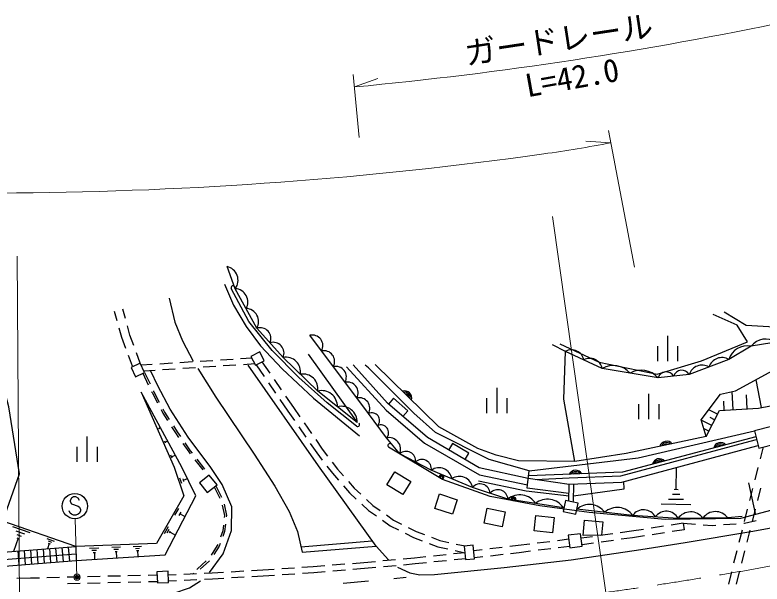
# Model space of a CAD drawing. Units: millimetres at full size, sheet at 1:1000; details may follow other scales. Extents: x 40000 to 680000, y 20000 to 380000.
# Drawn here: x 230712 to 289692, y 291810 to 336777 of the extents above; entities that cross this region are included whole.
import ezdxf
from ezdxf.enums import TextEntityAlignment as Align

# ---------------------------------------------------------------- set-up
doc = ezdxf.new("R2010")
doc.units = ezdxf.units.MM
doc.header["$LTSCALE"] = 1000
doc.header["$PDMODE"] = 32
doc.header["$PDSIZE"] = 500
doc.linetypes.add('CHAIN', pattern=[18.5, 12, -1.5, 3.5, -1.5])
for name, color, linetype, lineweight in [('M-BGD', 7, 'Continuous', 25), ('M-BMK', 2, 'Continuous', 13), ('M-STR-HTXT', 7, 'Continuous', 13), ('M-STR-STRC', 7, 'Continuous', 25)]:
    doc.layers.add(name, color=color, linetype=linetype, lineweight=lineweight)
doc.styles.add('ＭＳ ゴシック', font='')
doc.styles.get('ＭＳ ゴシック').set_extended_font_data('MS Gothic')

msp = doc.modelspace()

# ---------------------------------------------------------------- linework, layer by layer
at = {"layer": 'M-BGD'}
for p, q in [((238785, 312607), (238580, 313354)), ((239428, 312798), (239226, 313532)), ((239150, 311281), (238944, 312028)), ((239788, 311486), (239587, 312219)), ((240095, 310652), (239788, 311486)), ((282226, 311413), (282226, 309413)), ((239461, 310434), (239150, 311281)), ((281426, 310613), (281426, 309413)), ((283026, 310613), (283026, 309413)), ((239980, 309023), (239668, 309871)), ((240609, 309255), (240302, 310089)), ((248530, 309624), (249403, 309680)), ((253870, 309982), (257732, 304576)), ((240671, 309123), (241544, 309179)), ((242143, 309217), (243141, 309280)), ((243740, 309319), (244738, 309382)), ((245336, 309421), (246334, 309484)), ((246933, 309522), (247931, 309586)), ((247158, 309066), (248156, 309130)), ((248755, 309168), (249639, 309224)), ((249747, 309124), (250381, 308206)), ((250213, 309365), (250828, 308474)), ((240885, 308666), (241769, 308722)), ((240952, 308524), (241376, 307618)), ((242368, 308760), (243366, 308824)), ((243965, 308862), (244963, 308926)), ((245561, 308964), (246559, 309028)), ((240816, 308460), (241241, 307555)), ((251168, 307980), (251736, 307156)), ((289639, 305756), (289226, 307950)), ((250721, 307712), (251289, 306888)), ((268743, 307302), (268743, 305302)), ((241495, 307011), (241532, 306934)), ((241532, 306934), (241963, 306128)), ((241631, 307075), (241666, 307001)), ((241666, 307001), (242099, 306191)), ((280737, 306834), (280737, 304834)), ((287415, 305591), (287329, 307010)), ((288529, 305659), (288461, 306773)), ((251629, 306394), (252262, 305476)), ((252076, 306662), (252690, 305771)), ((260595, 306487), (260202, 306033)), ((261729, 305506), (260595, 306487)), ((267943, 306502), (267943, 305302)), ((269543, 306502), (269543, 305302)), ((286706, 305548), (286663, 306258)), ((242246, 305599), (242393, 305323)), ((242382, 305662), (242523, 305398)), ((252690, 305771), (253202, 305031)), ((279937, 306034), (279937, 304834)), ((281537, 306034), (281537, 304834)), ((286177, 305229), (285478, 305587)), ((242393, 305323), (242762, 304743)), ((242523, 305398), (242899, 304807)), ((252262, 305476), (252778, 304730)), ((261337, 305052), (261729, 305506)), ((285948, 304784), (285599, 304963)), ((253544, 304537), (254112, 303715)), ((285720, 304339), (284896, 304762)), ((242116, 304065), (242077, 304154)), ((242096, 304110), (242207, 304158)), ((243084, 304237), (243384, 303764)), ((243221, 304301), (243509, 303847)), ((243384, 303764), (243636, 303403)), ((243509, 303847), (243773, 303467)), ((253119, 304237), (253688, 303414)), ((285492, 303894), (285080, 304106)), ((236391, 303462), (236391, 301462)), ((254454, 303221), (254966, 302481)), ((235591, 302662), (235591, 301462)), ((237191, 302662), (237191, 301462)), ((242603, 302951), (242532, 303112)), ((242567, 303031), (242769, 303120)), ((243978, 302910), (244431, 302257)), ((244116, 302975), (244552, 302346)), ((254029, 302921), (254545, 302176)), ((265252, 302919), (264950, 302401)), ((266548, 302163), (265252, 302919)), ((289774, 302642), (289535, 301699)), ((243125, 301754), (243020, 301995)), ((243073, 301875), (243373, 302006)), ((244431, 302257), (244557, 302095)), ((244552, 302346), (244696, 302161)), ((254545, 302176), (254975, 301610)), ((254966, 302481), (255387, 301927)), ((266245, 301645), (266548, 302163)), ((244925, 301621), (245539, 300832)), ((245064, 301687), (245678, 300897)), ((255750, 301450), (256170, 300896)), ((255338, 301132), (255768, 300566)), ((256170, 300896), (256638, 300365)), ((282913, 299269), (282936, 301025)), ((289363, 301020), (289117, 300051)), ((245907, 300358), (245926, 300333)), ((255768, 300566), (256250, 300019)), ((271806, 300066), (274459, 300206)), ((243876, 299747), (243732, 300168)), ((244051, 299924), (243979, 300135)), ((244015, 300030), (244331, 300138)), ((257034, 299915), (257501, 299384)), ((271146, 299388), (271175, 299654)), ((274463, 299672), (271229, 300151)), ((274438, 298365), (274463, 299672)), ((274808, 298358), (274833, 299665)), ((278807, 299347), (278785, 299904)), ((289180, 297380), (288650, 299820)), ((246440, 299501), (246892, 298609)), ((246574, 299569), (247026, 298677)), ((256646, 299569), (257128, 299021)), ((257501, 299384), (258012, 298909)), ((274444, 298962), (271146, 299388)), ((274816, 298787), (278807, 299347)), ((283059, 299267), (282766, 299271)), ((288946, 299373), (288700, 298403)), ((289565, 299376), (289320, 298407)), ((257128, 299021), (257662, 298525)), ((258452, 298501), (258963, 298025)), ((283487, 298481), (282317, 298497)), ((283200, 298875), (282615, 298883)), ((247078, 298044), (247254, 297224)), ((247217, 298113), (247406, 297231)), ((258101, 298116), (258635, 297620)), ((258963, 298025), (259540, 297620)), ((284067, 298083), (281727, 298115)), ((243346, 297256), (243639, 297768)), ((243675, 297237), (243822, 297493)), ((243748, 297365), (244132, 297145)), ((258635, 297620), (259243, 297194)), ((260032, 297275), (260609, 296870)), ((288528, 297725), (288283, 296755)), ((289148, 297729), (288903, 296759)), ((247254, 297224), (247236, 297063)), ((247406, 297231), (247395, 297134)), ((259734, 296849), (260342, 296423)), ((260609, 296870), (261231, 296556)), ((288315, 296623), (289217, 296831)), ((230509, 296355), (231885, 295876)), ((242511, 295803), (242834, 296364)), ((242732, 295862), (242893, 296143)), ((247168, 296467), (247116, 296004)), ((247327, 296538), (247263, 295969)), ((260342, 296423), (260992, 296095)), ((261767, 296286), (262389, 295973)), ((280334, 296133), (279390, 295988)), ((281916, 296376), (280927, 296224)), ((283453, 296612), (282509, 296467)), ((283531, 296098), (282586, 295952)), ((283453, 296612), (283531, 296098)), ((283453, 296612), (283531, 296098)), ((283453, 296612), (284450, 296541)), ((285049, 296499), (285750, 296449)), ((285750, 296449), (286046, 296469)), ((286645, 296510), (287643, 296577)), ((288241, 296618), (288315, 296623)), ((288731, 296081), (288485, 295111)), ((230773, 296006), (231461, 295766)), ((230865, 295717), (231209, 295597)), ((242913, 295852), (242994, 295992)), ((242953, 295922), (243374, 295681)), ((247116, 296004), (246929, 295504)), ((247263, 295969), (247113, 295568)), ((261528, 295825), (262178, 295497)), ((262178, 295497), (262860, 295234)), ((262389, 295973), (263040, 295722)), ((263600, 295506), (264252, 295256)), ((276315, 295554), (275418, 295427)), ((277899, 295778), (276909, 295638)), ((279390, 295988), (278494, 295861)), ((280412, 295619), (279466, 295474)), ((281993, 295861), (281005, 295710)), ((288111, 296077), (287865, 295107)), ((230957, 295427), (230598, 294395)), ((230871, 295457), (231043, 295397)), ((233233, 295406), (233801, 295209)), ((233418, 295024), (233270, 294598)), ((233326, 295215), (233610, 295116)), ((233347, 295048), (233489, 294999)), ((246718, 294942), (246687, 294859)), ((246902, 295007), (246822, 294792)), ((253292, 294764), (258919, 295224)), ((263420, 295019), (264102, 294756)), ((264252, 295256), (264956, 295102)), ((265542, 294974), (266246, 294820)), ((271348, 294960), (270451, 294847)), ((272935, 295159), (271943, 295035)), ((274428, 295347), (273531, 295234)), ((276386, 295039), (275485, 294912)), ((277971, 295262), (276981, 295123)), ((279466, 295474), (278565, 295346)), ((231046, 293324), (230962, 294423)), ((231545, 293362), (231460, 294461)), ((232043, 293401), (231959, 294499)), ((232542, 293439), (232458, 294536)), ((233040, 293477), (232956, 294574)), ((233539, 293515), (233455, 294612)), ((234037, 293553), (233953, 294650)), ((234536, 293591), (234452, 294687)), ((235034, 293630), (234950, 294725)), ((236602, 294658), (237331, 294685)), ((236791, 294483), (237155, 294496)), ((236889, 294304), (237071, 294310)), ((238348, 294723), (239041, 294748)), ((238528, 294556), (238874, 294569)), ((238621, 294386), (238794, 294392)), ((238707, 294389), (238727, 293870)), ((240058, 294786), (240715, 294810)), ((240228, 294627), (240557, 294640)), ((240317, 294466), (240481, 294472)), ((240399, 294469), (240417, 293977)), ((246687, 294859), (246198, 294090)), ((246822, 294792), (246408, 294141)), ((264102, 294756), (264873, 294588)), ((265459, 294460), (266231, 294291)), ((267597, 294512), (266929, 294433)), ((269186, 294698), (268193, 294582)), ((270451, 294847), (269782, 294768)), ((271418, 294404), (270518, 294291)), ((273005, 294603), (272013, 294479)), ((274500, 294791), (273601, 294678)), ((287694, 294429), (287448, 293459)), ((288314, 294433), (288068, 293463)), ((235528, 294169), (229832, 293733)), ((236980, 294307), (237000, 293760)), ((260757, 293725), (259761, 293633)), ((262257, 293864), (261354, 293781)), ((263151, 293958), (262257, 293864)), ((264742, 294126), (263747, 294021)), ((266231, 294284), (265338, 294189)), ((266278, 293816), (265385, 293722)), ((267659, 293955), (266984, 293876)), ((269248, 294142), (268255, 294025)), ((270518, 294291), (269844, 294212)), ((245816, 293635), (245133, 293012)), ((246062, 293656), (245323, 292982)), ((254267, 293168), (253371, 293108)), ((255167, 293242), (254267, 293168)), ((256762, 293372), (255765, 293291)), ((258261, 293495), (257360, 293421)), ((259164, 293578), (258261, 293495)), ((260801, 293257), (259805, 293165)), ((262304, 293396), (261398, 293313)), ((263197, 293491), (262304, 293396)), ((264788, 293659), (263793, 293554)), ((245050, 292616), (244051, 292565)), ((244824, 292652), (244734, 292597)), ((245133, 293012), (245068, 292973)), ((246281, 292678), (245649, 292646)), ((247182, 292728), (246281, 292678)), ((248780, 292817), (247782, 292762)), ((250281, 292901), (249379, 292851)), ((251176, 292961), (250281, 292901)), ((252773, 293068), (251775, 293001)), ((252804, 292599), (251807, 292532)), ((254301, 292699), (253403, 292639)), ((255205, 292773), (254301, 292699)), ((256800, 292904), (255803, 292822)), ((258302, 293027), (257398, 292953)), ((259207, 293110), (258302, 293027)), ((287276, 292781), (287031, 291811)), ((287896, 292785), (287651, 291815)), ((231938, 292272), (230849, 292263)), ((232638, 292289), (231938, 292272)), ((234238, 292328), (233238, 292304)), ((235837, 292368), (234838, 292343)), ((237437, 292407), (236437, 292382)), ((239036, 292446), (238037, 292422)), ((240636, 292485), (239636, 292461)), ((240651, 291966), (239651, 291941)), ((241936, 292517), (241236, 292500)), ((241958, 291998), (241251, 291980)), ((243452, 292534), (242820, 292502)), ((243474, 292065), (242840, 292033)), ((245072, 292146), (244073, 292095)), ((246306, 292209), (245671, 292176)), ((247209, 292259), (246306, 292209)), ((248807, 292348), (247808, 292292)), ((250310, 292432), (249406, 292381)), ((251208, 292492), (250310, 292432)), ((235852, 291848), (234853, 291823)), ((237452, 291887), (236452, 291863)), ((239051, 291926), (238052, 291902))]:
    msp.add_line(p, q, dxfattribs=at)
for points in [[(257732, 304576), (254611, 307049), (251882, 309715), (249803, 312026), (248109, 315145), (247467, 316899)], [(297745, 316332), (293539, 311518), (292745, 311231), (288830, 310594), (287067, 309561), (283940, 308366), (281479, 308111), (277066, 308850), (274176, 310198), (273146, 310701)], [(286692, 313313), (288437, 312277), (292434, 312030), (294163, 312680), (297064, 316138)], [(247257, 315507), (247969, 313846), (248963, 312173), (250104, 310644), (251815, 308824), (254282, 306491), (257919, 303517)], [(273732, 310789), (276830, 309334), (281420, 308403), (284911, 309435), (288543, 310941), (287723, 312257), (285834, 313102)], [(274005, 297833), (269630, 298523), (266826, 299440), (263579, 300801), (261084, 302092), (260046, 303358), (258620, 305278), (253992, 311465)], [(285272, 303466), (284886, 304798), (286407, 306826), (287605, 307065), (294021, 310567), (292745, 311231)], [(274914, 301507), (274030, 306426), (274176, 310198)], [(271229, 300151), (267360, 300995), (263268, 303382), (260114, 306110), (257414, 309122)], [(271175, 299654), (271294, 300753), (268136, 301649), (263917, 303787), (262207, 305324), (258619, 308892), (258366, 309098)], [(285272, 303466), (278953, 302121), (274914, 301507), (270473, 301540), (268692, 301988), (267259, 302524), (264178, 304229), (259143, 309168)], [(256873, 308964), (260019, 305555), (263043, 302945), (267390, 300450), (271175, 299654)], [(285272, 303466), (286329, 305525), (289404, 305712), (292001, 306201), (294160, 308014), (297694, 308260), (298651, 308536)], [(235523, 294768), (229760, 296775), (231081, 300520), (230242, 305803), (229736, 307720)], [(235533, 293668), (242563, 294112), (244982, 298786), (243898, 301038), (240687, 306961), (243276, 301035), (244049, 298782), (241879, 295003), (235523, 294768)], [(271294, 300753), (279910, 301788), (289085, 303913)], [(289202, 303446), (278682, 300647), (271250, 300349)], [(274459, 300206), (278534, 300354), (289148, 303219), (289253, 303243)], [(274477, 299706), (278609, 299856), (289268, 302734), (289374, 302758)], [(274465, 298744), (271061, 299152), (267316, 299946)], [(288134, 297153), (286987, 297049), (283059, 296997), (279475, 297240), (275068, 297717)], [(155278, 293906), (173388, 293889), (193384, 293999), (215292, 294220), (229773, 294333), (235523, 294768), (235533, 293668)], [(155715, 292839), (173541, 292821), (193327, 292957), (215368, 293114), (229881, 293235), (235533, 293668)]]:
    msp.add_lwpolyline(points, dxfattribs=at)
for points in [[(249702, 309101), (250395, 309459), (250037, 310152), (249344, 309794)], [(240609, 309255), (239878, 308912), (240221, 308181), (240952, 308524)], [(290783, 302895), (290444, 304253), (289085, 303913), (289425, 302555)], [(246045, 300425), (245280, 299806), (245899, 299041), (246664, 299660)], [(261327, 298884), (260067, 299660), (260694, 300679), (261954, 299903)], [(265242, 297324), (263850, 297782), (264226, 298928), (265619, 298470)], [(274169, 298420), (273988, 297534), (274992, 297329), (275173, 298214)], [(269187, 296342), (267756, 296617), (267984, 297805), (269416, 297530)], [(273141, 295859), (271689, 296024), (271826, 297226), (273277, 297061)], [(277129, 296727), (277029, 295673), (275571, 295655), (275682, 296858)], [(275499, 294806), (275371, 295790), (274387, 295662), (274515, 294678)], [(266285, 293746), (266990, 293816), (266884, 294883), (266179, 294813)], [(242844, 291941), (242807, 292823), (241925, 292786), (241962, 291904)]]:
    msp.add_lwpolyline(points, close=True, dxfattribs=at)
for centre, radius, start, end in [((247204, 315809), 1122, 323.76098, 76.43352), ((248060, 314109), 1037, 329.69215, 87.30561), ((248907, 312550), 1037, 329.69215, 87.30561), ((250059, 311212), 854, 336.46177, 107.48264), ((254177, 310639), 847, 330.9785, 102.61032), ((251099, 310056), 854, 336.46177, 107.48264), ((289974, 309738), 1429, 55.3005, 143.18352), ((255103, 309401), 847, 330.9785, 102.61032), ((274647, 309322), 995, 11.70596, 118.27419), ((288507, 309124), 1505, 77.60638, 163.13199), ((252103, 308576), 1160, 350.35371, 100.99316), ((276092, 308648), 995, 11.70596, 118.27419), ((286527, 308631), 1076, 59.82182, 161.99467), ((277944, 307320), 1764, 41.14322, 119.84693), ((284963, 308033), 1076, 59.82182, 161.99467), ((256028, 308164), 847, 330.9785, 102.61032), ((280151, 306950), 1764, 41.14322, 119.84693), ((282123, 307898), 678, 30.13129, 161.69946), ((283353, 308025), 678, 30.13129, 161.69946), ((253468, 307243), 1160, 350.35371, 100.99316), ((256954, 306926), 847, 330.9785, 102.61032), ((254931, 305850), 1241, 358.26787, 104.94029), ((261474, 306508), 567, 343.62604, 107.48106), ((261474, 306508), 453, 351.58543, 99.52167), ((261474, 306508), 340, 7.2108, 83.8963), ((257879, 305689), 847, 330.9785, 102.61032), ((256492, 304613), 1241, 358.26787, 104.94029), ((258890, 304734), 608, 316.80813, 116.41466), ((259603, 303774), 608, 316.80813, 116.41466), ((260240, 302459), 920, 336.49171, 102.19345), ((282168, 302532), 567, 40.08656, 163.94159), ((282168, 302532), 453, 48.04595, 155.98219), ((282168, 302532), 340, 63.67132, 140.35682), ((286427, 302431), 567, 42.96909, 166.82412), ((286427, 302431), 453, 50.92849, 158.86473), ((286427, 302431), 340, 66.55386, 143.23936), ((261596, 301553), 744, 351.7556, 133.51567), ((262844, 300907), 744, 351.7556, 133.51567), ((281595, 301146), 567, 42.96909, 166.82412), ((281595, 301146), 453, 50.92849, 158.86473), ((281595, 301146), 340, 66.55386, 143.23936), ((264188, 299977), 1024, 8.04409, 126.45992), ((274977, 300232), 567, 30.36924, 154.22427), ((265811, 299296), 1024, 8.04409, 126.45992), ((274977, 300232), 453, 38.32863, 146.26487), ((274977, 300232), 340, 53.954, 130.6395), ((267436, 298931), 794, 3.63994, 140.17314), ((268838, 298473), 794, 3.63994, 140.17314), ((270572, 297387), 1476, 32.43359, 129.63639), ((272759, 297041), 1476, 32.43359, 129.63639), ((276064, 296625), 1478, 35.26052, 132.39751), ((278268, 296387), 1478, 35.26052, 132.39751), ((280333, 296624), 1057, 27.91487, 144.33308), ((282125, 296503), 1057, 27.91487, 144.33308), ((284051, 296296), 1215, 36.79811, 144.71862), ((286015, 296322), 1215, 36.79811, 144.71862)]:
    msp.add_arc(centre, radius, start, end, dxfattribs=at)
at = {"layer": 'M-BMK', "linetype": 'CHAIN'}
msp.add_arc((228449, 637708), 350000, 270.43433, 282.48341, dxfattribs=at)
at = {"layer": 'M-STR-HTXT'}
for p, q in [((257893, 327101), (257422, 332079)), ((257516, 331083), (259360, 331760)), ((279609, 316845), (277566, 327654)), ((277752, 326671), (275792, 326809)), ((125777, 321921), (230837, 322717)), ((273155, 320847), (277346, 291141)), ((231103, 287718), (230875, 317718)), ((235605, 292359), (235466, 296970))]:
    msp.add_line(p, q, dxfattribs=at)
for radius in [150, 120, 90, 60, 30, 20]:
    msp.add_circle((235605, 292359), radius, dxfattribs=at)
for centre, radius, start, end in [((228449, 637708), 308000, 275.41518, 281.8894), ((256390, 439670), 115000, 278.03078, 280.70491), ((228449, 637708), 315000, 270.43433, 278.03085)]:
    msp.add_arc(centre, radius, start, end, dxfattribs=at)
msp.add_point((235605, 292359), dxfattribs=at)
at = {"layer": 'M-STR-STRC'}
for p, q in [((235164, 298606), (235073, 298425)), ((235345, 298697), (235164, 298606)), ((235527, 298697), (235345, 298697)), ((235709, 298606), (235527, 298697)), ((235800, 298425), (235709, 298606)), ((235073, 298425), (235073, 298334)), ((235073, 298334), (235164, 298152)), ((235164, 298152), (235709, 297970)), ((235709, 297970), (235800, 297879)), ((235800, 297879), (235891, 297697)), ((235073, 297425), (234982, 297606)), ((235164, 297334), (235073, 297425)), ((235345, 297243), (235164, 297334)), ((235709, 297334), (235527, 297243)), ((235800, 297425), (235709, 297334)), ((235891, 297606), (235800, 297425)), ((235891, 297697), (235891, 297606)), ((235527, 297243), (235345, 297243)), ((253397, 294321), (259226, 294798)), ((256630, 291877), (258622, 292060)), ((260613, 292244), (261605, 292358))]:
    msp.add_line(p, q, dxfattribs=at)
for points in [[(257682, 304292), (255351, 306136), (253122, 308132), (251010, 310262), (249173, 312567), (247794, 315163)], [(242896, 314398), (243347, 312511), (243946, 311018), (244794, 309426)], [(260206, 293728), (259226, 294798), (254668, 301144), (249126, 309111)], [(246059, 292713), (247146, 294195), (247811, 296041), (247831, 297910), (247082, 299672), (246184, 301020), (244395, 303411), (242970, 305621), (242000, 307461), (241431, 308631)], [(245146, 308850), (246575, 306569), (249610, 302068), (251224, 299536), (252365, 297535), (253008, 295965), (253397, 294321)], [(280113, 294534), (283633, 295090), (288816, 295960), (293607, 296838), (299867, 298096), (308906, 300035), (326950, 304090), (333410, 305517), (338720, 306590), (342593, 307284)], [(299512, 300181), (290858, 297745), (287985, 296998), (282044, 296919), (276051, 297466), (272138, 297983), (268235, 298738), (264466, 300069), (260213, 302627)], [(260909, 293158), (261894, 292700), (262682, 292546), (263822, 292563), (269329, 293110), (274615, 293727), (280113, 294534)], [(155786, 290123), (171278, 290259), (187361, 290395), (206065, 290550), (221712, 290660), (235639, 290803), (241708, 290903), (243253, 291085), (244502, 291523), (245357, 292058)]]:
    msp.add_lwpolyline(points, dxfattribs=at)
for centre, radius in [((264385, 300249), 100), ((235436, 297970), 1000), ((270064, 298499), 100)]:
    msp.add_circle(centre, radius, dxfattribs=at)
for centre, radius, start, end in [((247926, 315233), 150, 27.97701, 207.97701), ((257775, 304410), 150, 231.65451, 51.65451), ((260291, 302755), 150, 58.97108, 238.97108), ((264385, 300249), 188, 292.10118, 185.84098), ((264385, 300249), 150, 280.3807, 197.56146), ((264385, 300249), 112, 238.97111, 238.97105), ((270064, 298499), 188, 312.17177, 205.91157), ((270064, 298499), 150, 300.45129, 217.63205), ((270064, 298499), 112, 259.04169, 259.04165)]:
    msp.add_arc(centre, radius, start, end, dxfattribs=at)

# ---------------------------------------------------------------- texts
at = {"layer": 'M-STR-HTXT', "style": 'ＭＳ ゴシック'}
msp.add_text('ガードレール', height=1833, rotation=8.641, dxfattribs=at).set_placement((273858, 333396), align=Align.BOTTOM_CENTER)
msp.add_text('L=42.0', height=1833, rotation=10.184, dxfattribs=at).set_placement((274532, 332732), align=Align.TOP_CENTER)

doc.saveas('drawing.dxf')
